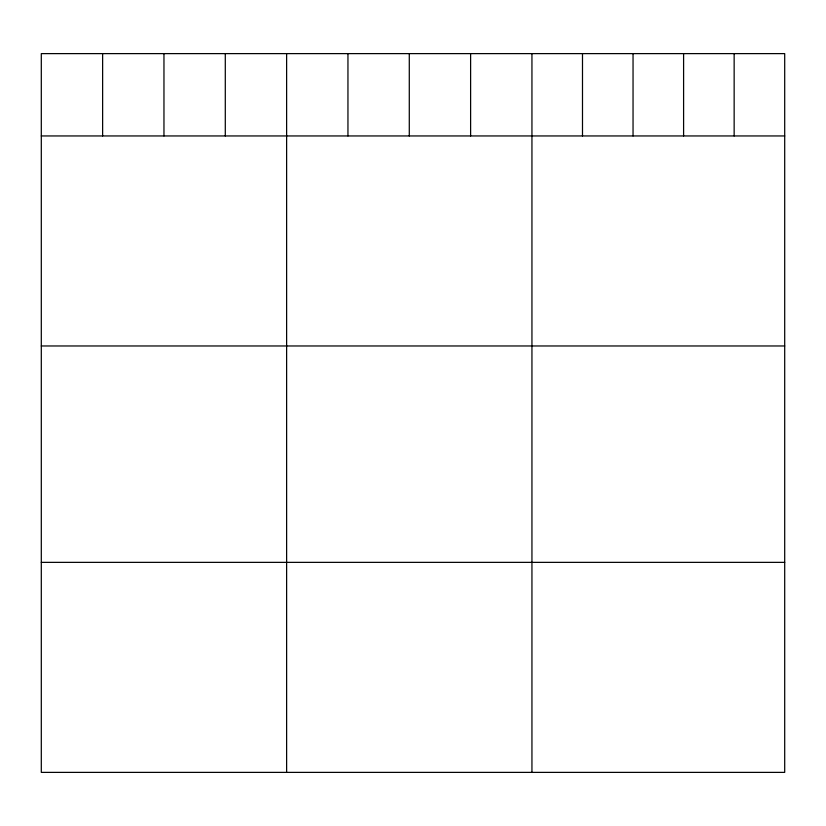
<?xml version="1.0" encoding="UTF-8"?>
<svg xmlns="http://www.w3.org/2000/svg" width="826" height="826" viewBox="0 0 826 826"><rect width="100%" height="100%" fill="white"/><g stroke="black" fill="none" stroke-linecap="round" stroke-linejoin="round"><path stroke-width="1.24" d="M784.7 135.949L784.7 772.382L41.3 772.382L41.3 53.618L784.7 53.618L784.7 135.949L41.3 135.949M41.3 345.97L784.7 345.97M41.3 562.361L784.7 562.361M734.149 53.618L734.149 135.949M683.598 53.618L683.598 135.949M633.046 53.618L633.046 135.949M582.495 53.618L582.495 135.949M531.944 53.618L531.944 772.382M470.613 53.618L470.613 135.949M409.283 53.618L409.283 135.949M347.952 53.618L347.952 135.949M286.622 53.618L286.622 772.382M225.291 53.618L225.291 135.949M163.961 53.618L163.961 135.949M102.63 53.618L102.63 135.949"/></g></svg>
